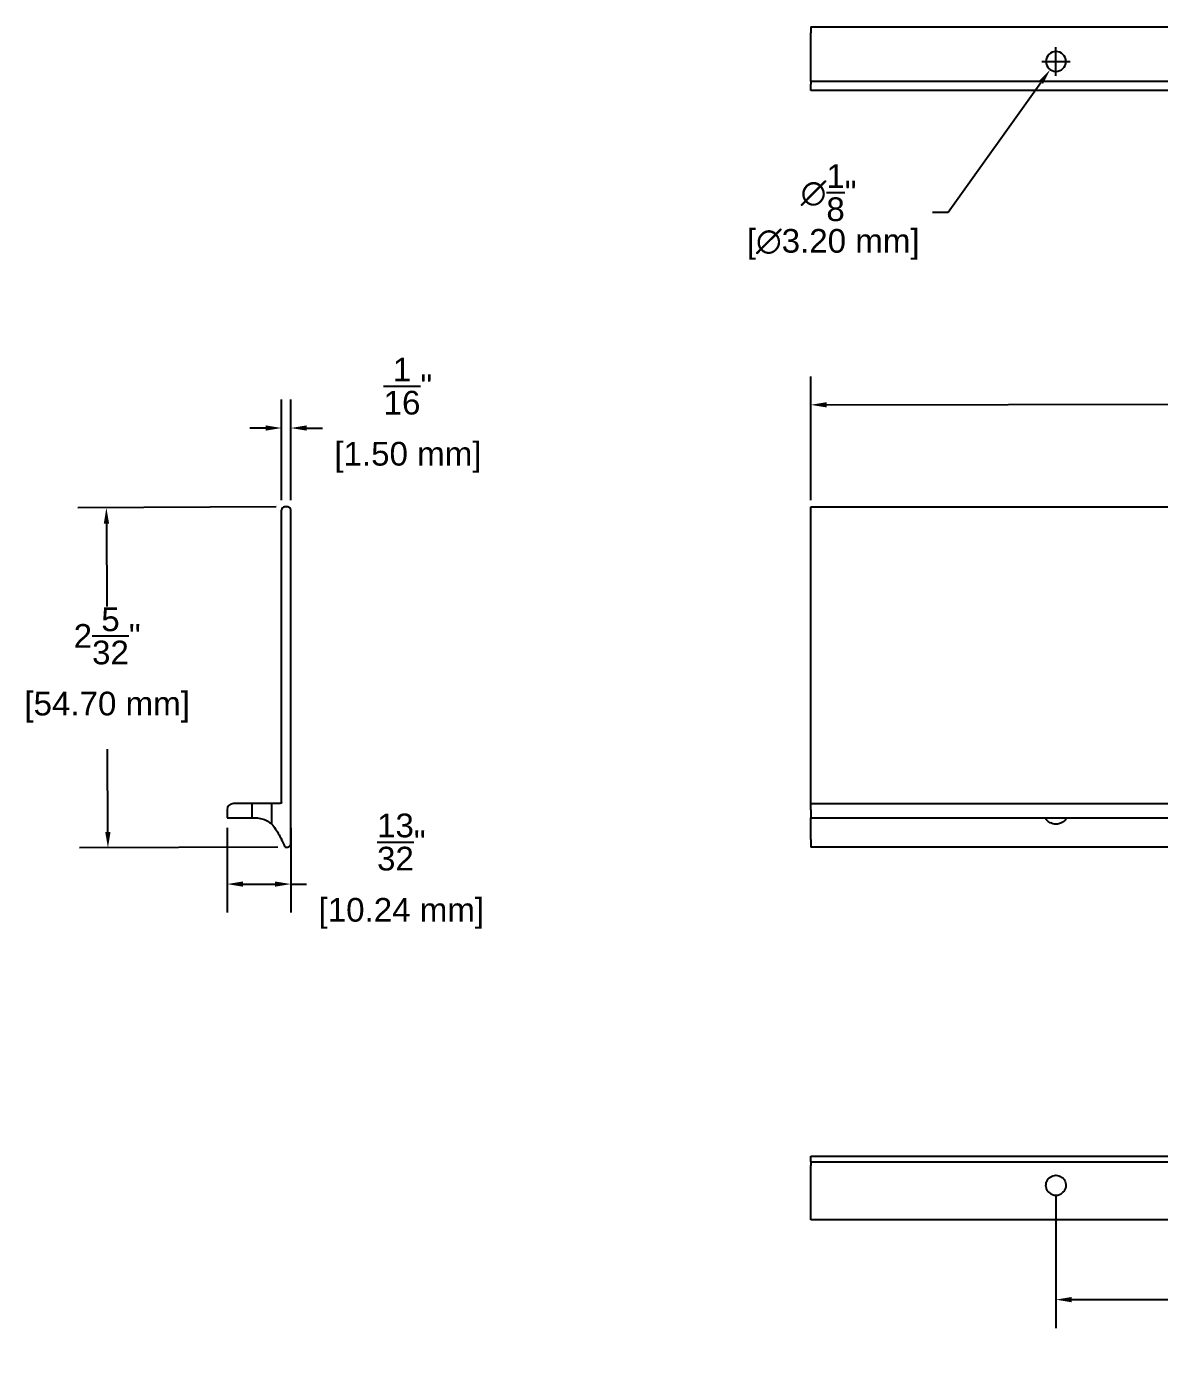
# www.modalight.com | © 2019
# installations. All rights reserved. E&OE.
# Model space of a CAD drawing. Header units: inches. Extents: x 0.5 to 21.5, y 2.7 to 19.8.
# Drawn here: x 0.5 to 7.67, y 2.66 to 11.13 of the extents above; entities that cross this region are included whole.
import ezdxf

# ---------------------------------------------------------------- set-up
doc = ezdxf.new("R2010")
doc.units = ezdxf.units.IN
doc.header["$MEASUREMENT"] = 0
doc.layers.get('Defpoints').update_dxf_attribs({"color": 1})
doc.layers.add('5', color=7, linetype='Continuous', true_color=0xffffff)
doc.styles.get("Standard").update_dxf_attribs({"font": 'Arial.ttf'})
doc.dimstyles.new('.1 DIM', dxfattribs={"dimscale": 0, "dimtxt": 0.15, "dimasz": 0.1, "dimexe": 0.18, "dimexo": 0.0625, "dimgap": 0.09, "dimtad": 0, "dimtih": 1, "dimtoh": 1, "dimdec": 5, "dimzin": 0, "dimdsep": 46, "dimlunit": 4, "dimtxsty": 'Standard', "dimcen": 0.09, "dimadec": 0, "dimazin": 0, "dimtfac": 1, "dimtdec": 5, "dimtofl": 0, "dimtmove": 0, "dimatfit": 3, "dimfxl": 1, "dimtolj": 1, "dimtzin": 0, "dimarcsym": 0})

# ---------------------------------------------------------------- blocks, each defined once
blk = doc.blocks.new('*D4')
at = {"layer": 'Defpoints', "color": 0, "lineweight": -2, "transparency": 16777216}
for p, q in [((2.0825, 8.0912), (0.8267, 8.0854)), ((1.0072, 7.9863), (1.0096, 7.4604)), ((1.0163, 6.0327), (1.0138, 6.5586)), ((2.0925, 5.9377), (0.8367, 5.9319))]:
    blk.add_line(p, q, dxfattribs=at)
at = {"layer": 'Defpoints', "color": 0, "transparency": 16777216}
for p in [(2.145, 8.0915), (1.0167, 5.9327), (2.155, 5.938)]:
    blk.add_point(p, dxfattribs=at)
for points in [[(1.0239, 7.9863), (0.9905, 7.9862), (1.0067, 8.0863)], [(1.0329, 6.0328), (0.9996, 6.0326), (1.0167, 5.9327)]]:
    blk.add_solid(points, dxfattribs=at)
at = {"layer": 'Defpoints', "color": 0, "transparency": 16777216, "char_height": 0.15, "attachment_point": 5}
for s, insert in [('\\A1;2{\\H1x;\\S5/32;}"', (1.0117, 7.2749)), ('\\A1;[54.70 mm]', (1.0117, 6.824))]:
    blk.add_mtext(s, dxfattribs=dict(at, insert=insert))
blk = doc.blocks.new('*D5')
at = {"layer": 'Defpoints', "color": 0, "lineweight": -2, "transparency": 16777216}
for p, q in [((1.7714, 6.0605), (1.7714, 5.5233)), ((2.1745, 6.0605), (2.1745, 5.5233)), ((1.8714, 5.7033), (2.0745, 5.7033)), ((2.1745, 5.7033), (2.2745, 5.7033))]:
    blk.add_line(p, q, dxfattribs=at)
at = {"layer": 'Defpoints', "color": 0, "transparency": 16777216}
for p in [(1.7714, 6.123), (2.1745, 6.123), (2.1745, 5.7033)]:
    blk.add_point(p, dxfattribs=at)
for points in [[(1.8714, 5.7199), (1.8714, 5.6866), (1.7714, 5.7033)], [(2.0745, 5.7199), (2.0745, 5.6866), (2.1745, 5.7033)]]:
    blk.add_solid(points, dxfattribs=at)
at = {"layer": 'Defpoints', "color": 0, "transparency": 16777216, "char_height": 0.15, "attachment_point": 5}
for s, insert in [('\\A1;{\\H1x;\\S13/32;}"', (2.8741, 5.9697)), ('\\A1;[10.24 mm]', (2.8741, 5.5178))]:
    blk.add_mtext(s, dxfattribs=dict(at, insert=insert))
blk = doc.blocks.new('*D6')
at = {"layer": 'Defpoints', "color": 0, "lineweight": -2, "transparency": 16777216}
for p, q in [((2.1154, 8.1343), (2.1154, 8.7713)), ((2.1745, 8.1343), (2.1745, 8.7713)), ((2.0154, 8.5913), (1.9154, 8.5913)), ((2.2745, 8.5913), (2.3745, 8.5913))]:
    blk.add_line(p, q, dxfattribs=at)
at = {"layer": 'Defpoints', "color": 0, "transparency": 16777216}
for p in [(2.1745, 8.5913), (2.1154, 8.0718), (2.1745, 8.0718)]:
    blk.add_point(p, dxfattribs=at)
for points in [[(2.0154, 8.608), (2.0154, 8.5746), (2.1154, 8.5913)], [(2.2745, 8.608), (2.2745, 8.5746), (2.1745, 8.5913)]]:
    blk.add_solid(points, dxfattribs=at)
at = {"layer": 'Defpoints', "color": 0, "transparency": 16777216, "char_height": 0.15, "attachment_point": 5}
for s, insert in [('\\A1;{\\H1x;\\S1/16;}"', (2.9158, 8.8567)), ('\\A1;[1.50 mm]', (2.9158, 8.4058))]:
    blk.add_mtext(s, dxfattribs=dict(at, insert=insert))
blk = doc.blocks.new('*D7')
at = {"layer": 'Defpoints', "color": 0, "lineweight": -2, "transparency": 16777216}
for p, q in [((5.4671, 8.1343), (5.4658, 8.9181)), ((17.4671, 8.154), (17.4658, 8.9377)), ((5.5661, 8.7382), (10.8082, 8.7468)), ((17.3661, 8.7576), (12.124, 8.749))]:
    blk.add_line(p, q, dxfattribs=at)
at = {"layer": 'Defpoints', "color": 0, "transparency": 16777216}
for p in [(17.4661, 8.7577), (5.4672, 8.0718), (17.4672, 8.0915)]:
    blk.add_point(p, dxfattribs=at)
for points in [[(5.5661, 8.7549), (5.5661, 8.7216), (5.4661, 8.7381)], [(17.3661, 8.7742), (17.3661, 8.7409), (17.4661, 8.7577)]]:
    blk.add_solid(points, dxfattribs=at)
at = {"layer": 'Defpoints', "color": 0, "transparency": 16777216, "char_height": 0.15, "attachment_point": 5}
for s, insert in [("\\A1;1'", (11.4661, 8.9129)), ('\\A1;[304.80 mm]', (11.4661, 8.5624))]:
    blk.add_mtext(s, dxfattribs=dict(at, insert=insert))
blk = doc.blocks.new('*D8')
at = {"layer": 'Defpoints', "color": 0, "lineweight": -2, "transparency": 16777216}
for p, q in [((7.0184, 10.8222), (7.0184, 11.0022)), ((6.9284, 10.9122), (7.1084, 10.9122)), ((6.3361, 9.959), (6.9235, 10.7797)), ((6.2361, 9.959), (6.3361, 9.959))]:
    blk.add_line(p, q, dxfattribs=at)
at = {"layer": 'Defpoints', "color": 0, "transparency": 16777216}
for p in [(7.055, 10.9635), (6.9817, 10.861)]:
    blk.add_point(p, dxfattribs=at)
blk.add_solid([(6.91, 10.7894), (6.9371, 10.77), (6.9817, 10.861)], dxfattribs=at)
at = {"layer": 'Defpoints', "color": 0, "transparency": 16777216, "insert": (5.5793, 9.959), "char_height": 0.15, "attachment_point": 5}
blk.add_mtext('\\A1;∅{\\H1x;\\S1/8;}"\\P [∅3.20 mm]', dxfattribs=at)
blk = doc.blocks.new('*D9')
at = {"layer": 'Defpoints', "color": 0, "lineweight": -2, "transparency": 16777216}
for p, q in [((7.0184, 3.7339), (7.0184, 2.892)), ((15.916, 3.7339), (15.916, 2.892)), ((7.1184, 3.072), (10.8093, 3.072)), ((15.816, 3.072), (12.1251, 3.072))]:
    blk.add_line(p, q, dxfattribs=at)
at = {"layer": 'Defpoints', "color": 0, "transparency": 16777216}
for p in [(7.0184, 3.7964), (15.916, 3.7964), (7.0184, 3.072)]:
    blk.add_point(p, dxfattribs=at)
for points in [[(7.1184, 3.0887), (7.1184, 3.0554), (7.0184, 3.072)], [(15.816, 3.0887), (15.816, 3.0554), (15.916, 3.072)]]:
    blk.add_solid(points, dxfattribs=at)
at = {"layer": 'Defpoints', "color": 0, "transparency": 16777216, "char_height": 0.15, "attachment_point": 5}
for s, insert in [('\\A1;8{\\H1x;\\S29/32;}"', (11.4672, 3.3395)), ('\\A1;[226.00 mm]', (11.4672, 2.8866))]:
    blk.add_mtext(s, dxfattribs=dict(at, insert=insert))

msp = doc.modelspace()

# ---------------------------------------------------------------- linework, layer by layer
at = {"layer": '5', "color": 250, "linetype": 'Continuous'}
for p, q in [((5.467184, 11.132239), (5.467184, 11.092869)), ((5.467184, 11.132239), (17.467184, 11.132239)), ((5.467184, 10.796089), (5.467184, 11.092869)), ((5.467184, 10.788215), (5.467184, 10.796089)), ((5.467184, 10.788215), (5.467184, 10.76853)), ((5.467184, 10.788215), (17.467184, 10.788215)), ((5.467184, 10.748741), (5.467184, 10.76853)), ((5.467184, 10.729056), (5.467184, 10.748741)), ((17.467184, 10.729056), (5.467184, 10.729056)), ((2.115388, 6.221449), (2.115388, 8.071843)), ((2.154863, 8.091528), (2.135073, 8.091528)), ((2.174548, 5.95767), (2.174548, 8.071843)), ((5.467184, 8.091528), (17.467184, 8.091528)), ((5.467184, 8.071843), (5.467184, 8.091528)), ((5.467184, 6.221449), (5.467184, 8.071843)), ((2.107514, 6.213575), (1.810734, 6.213575)), ((1.928375, 6.213575), (1.928375, 6.123024)), ((2.05436, 6.082585), (2.05436, 6.213575)), ((5.467184, 6.213575), (5.467184, 6.221449)), ((5.467184, 6.213575), (17.467184, 6.213575)), ((5.467184, 6.174205), (5.467184, 6.213575)), ((1.771364, 6.174205), (1.771364, 6.123024)), ((1.771364, 6.123024), (1.945035, 6.123024)), ((5.467184, 6.174205), (5.467184, 6.123024)), ((5.467184, 6.123024), (17.467184, 6.123024)), ((2.139294, 5.937985), (2.154863, 5.937985)), ((17.467184, 5.937985), (5.467184, 5.937985)), ((5.467184, 3.959849), (5.467184, 3.979534)), ((5.467184, 3.979534), (17.467184, 3.979534)), ((5.467184, 3.944281), (5.467184, 3.959849)), ((5.467184, 3.944281), (17.467184, 3.944281)), ((5.467184, 3.576351), (5.467184, 3.750022)), ((17.467184, 3.576351), (5.467184, 3.576351))]:
    msp.add_line(p, q, dxfattribs=at)
at = {"layer": '5', "color": 250, "linetype": 'Continuous', "extrusion": (-6.12303e-17, 7.49855e-33, -1)}
msp.add_circle((-7.018365, 10.912236), 0.062992, dxfattribs=at)
at = {"layer": '5', "color": 250, "linetype": 'Continuous'}
for centre, radius, start, end in [((2.135073, 8.071843), 0.019685, 90, 180), ((2.154863, 8.071843), 0.019685, 0, 90), ((1.810734, 6.174205), 0.03937, 90, 180), ((2.154863, 5.95767), 0.019685, 270, 0), ((7.018365, 3.796354), 0.062992, 227.3513003, 312.6485676)]:
    msp.add_arc(centre, radius, start, end, dxfattribs=at)
at = {"layer": '5', "color": 250, "linetype": 'Continuous', "extrusion": (6.12303e-17, 0, -1)}
msp.add_arc((-2.107514, 6.221449), 0.007874, 180, 270, dxfattribs=at)
at = {"layer": '5', "color": 250, "linetype": 'Continuous'}
for points, knots in [([(1.945035, 6.123024), (1.957388, 6.123024), (1.969594, 6.12178), (1.993704, 6.116709), (2.005415, 6.112906), (2.038644, 6.09765), (2.058875, 6.08197), (2.072185, 6.061028)], [0, 0, 0, 0, 0.25, 0.25, 0.5, 0.5, 1, 1, 1, 1]), ([(5.467184, 6.061028), (5.467184, 6.071505), (5.467184, 6.080535), (5.467184, 6.09626), (5.467184, 6.102654), (5.467184, 6.112885), (5.467184, 6.116723), (5.467184, 6.121762), (5.467184, 6.123025), (5.467184, 6.123024)], [0, 0, 0, 0, 0.25, 0.25, 0.5, 0.5, 0.75, 0.75, 1, 1, 1, 1]), ([(7.061043, 6.123024), (7.065927, 6.123024), (7.069988, 6.122861), (7.076481, 6.121874), (7.078754, 6.121068), (7.081374, 6.118622), (7.081672, 6.117018), (7.080403, 6.113067), (7.078849, 6.11076), (7.074168, 6.105689), (7.071054, 6.102941), (7.063561, 6.097397), (7.059125, 6.094562), (7.049252, 6.089421), (7.043646, 6.087032), (7.03157, 6.083588), (7.024959, 6.082549), (7.011873, 6.082539), (7.005261, 6.083566), (6.993126, 6.087014), (6.987551, 6.089386), (6.977612, 6.094556), (6.973175, 6.097393), (6.965682, 6.102937), (6.962543, 6.10571), (6.957901, 6.110739), (6.956331, 6.113063), (6.955061, 6.117001), (6.955339, 6.118592), (6.957956, 6.121061), (6.960217, 6.121865), (6.966691, 6.122857), (6.970796, 6.123024), (6.975688, 6.123024)], [0, 0, 0, 0, 0.0625, 0.0625, 0.125, 0.125, 0.1875, 0.1875, 0.25, 0.25, 0.3125, 0.3125, 0.375, 0.375, 0.4375, 0.4375, 0.5, 0.5, 0.5625, 0.5625, 0.625, 0.625, 0.6875, 0.6875, 0.75, 0.75, 0.8125, 0.8125, 0.875, 0.875, 0.9375, 0.9375, 1, 1, 1, 1]), ([(5.467184, 3.750022), (5.467184, 3.762375), (5.467184, 3.774581), (5.467184, 3.798691), (5.467184, 3.810401), (5.467184, 3.84363), (5.467184, 3.863862), (5.467184, 3.877172)], [0, 0, 0, 0, 0.25, 0.25, 0.5, 0.5, 1, 1, 1, 1]), ([(6.975688, 3.750022), (6.970804, 3.754521), (6.966742, 3.759656), (6.96025, 3.77117), (6.957977, 3.777289), (6.955356, 3.79002), (6.955059, 3.796425), (6.956328, 3.808966), (6.957882, 3.814976), (6.962563, 3.826206), (6.965677, 3.831388), (6.97317, 3.840635), (6.977605, 3.844755), (6.987478, 3.851582), (6.993085, 3.854398), (7.005161, 3.858273), (7.011772, 3.859341), (7.024857, 3.859352), (7.031469, 3.858297), (7.043605, 3.85442), (7.04918, 3.851626), (7.059119, 3.844765), (7.063555, 3.840641), (7.071049, 3.831395), (7.074188, 3.826158), (7.078829, 3.815022), (7.080399, 3.808972), (7.081669, 3.796481), (7.081391, 3.790152), (7.078775, 3.777344), (7.076514, 3.771247), (7.070039, 3.759729), (7.065935, 3.754529), (7.061043, 3.750022)], [0, 0, 0, 0, 0.0625, 0.0625, 0.125, 0.125, 0.1875, 0.1875, 0.25, 0.25, 0.3125, 0.3125, 0.375, 0.375, 0.4375, 0.4375, 0.5, 0.5, 0.5625, 0.5625, 0.625, 0.625, 0.6875, 0.6875, 0.75, 0.75, 0.8125, 0.8125, 0.875, 0.875, 0.9375, 0.9375, 1, 1, 1, 1])]:
    msp.add_open_spline(points, degree=3, knots=knots, dxfattribs=at)
for points in [[(2.072185, 6.061028), (2.087554, 6.036847), (2.102019, 6.012102), (2.115388, 5.98676)], [(5.467184, 5.98676), (5.467184, 6.012102), (5.467184, 6.036847), (5.467184, 6.061028)], [(2.139294, 5.937985), (2.131846, 5.954499), (2.123839, 5.970738), (2.115388, 5.98676)], [(5.467184, 5.98676), (5.467184, 5.970738), (5.467184, 5.954499), (5.467184, 5.937985)], [(5.467184, 3.944281), (5.467184, 3.936833), (5.467184, 3.928825), (5.467184, 3.920375)], [(5.467184, 3.877172), (5.467184, 3.89254), (5.467184, 3.907006), (5.467184, 3.920375)]]:
    msp.add_open_spline(points, degree=3, dxfattribs=at)

# ---------------------------------------------------------------- dimensions: what is measured, and where the dimension line sits
at = {"layer": 'Defpoints'}
dim = msp.add_diameter_dim_2p(p1=(7.055026, 10.963461), p2=(6.981704, 10.861011), dimstyle='.1 DIM', override={"dimscale": 1, "dimpost": '\\X'}, dxfattribs=at)
dim.commit()
dim.dimension.update_dxf_attribs({"geometry": '*D8', "text_midpoint": (5.579296, 9.958995), "dimtype": 163})
for base, p1, p2, picture, middle in [((2.174548, 8.591308), (2.115388, 8.071843), (2.174548, 8.071843), '*D6', (2.915775, 8.591308)), ((2.174548, 5.703256), (1.771364, 6.123024), (2.174548, 6.123024), '*D5', (2.874097, 5.703256))]:
    dim = msp.add_linear_dim(base=base, p1=p1, p2=p2, dimstyle='.1 DIM', override={"dimscale": 1, "dimpost": '\\X'}, dxfattribs=at)
    dim.commit()
    dim.dimension.update_dxf_attribs({"geometry": picture, "text_midpoint": middle})
for p1, p2, distance, picture, middle in [((5.467184, 8.071843), (17.467184, 8.091528), 0.666211, '*D7', (11.466091, 8.747896)), ((2.144968, 8.091528), (2.154954, 5.937985), -1.138246, '*D4', (1.011727, 7.009479))]:
    dim = msp.add_aligned_dim(p1=p1, p2=p2, distance=distance, dimstyle='.1 DIM', override={"dimscale": 1, "dimpost": '\\X'}, dxfattribs=at)
    dim.commit()
    dim.dimension.update_dxf_attribs({"geometry": picture, "text_midpoint": middle})
dim = msp.add_linear_dim(base=(7.018365, 3.072027), p1=(15.916003, 3.796354), p2=(7.018365, 3.796354), angle=180, dimstyle='.1 DIM', override={"dimscale": 1, "dimpost": '\\X'}, dxfattribs=at)
dim.commit()
dim.dimension.update_dxf_attribs({"geometry": '*D9', "text_midpoint": (11.467184, 3.072027)})

doc.saveas('drawing.dxf')
